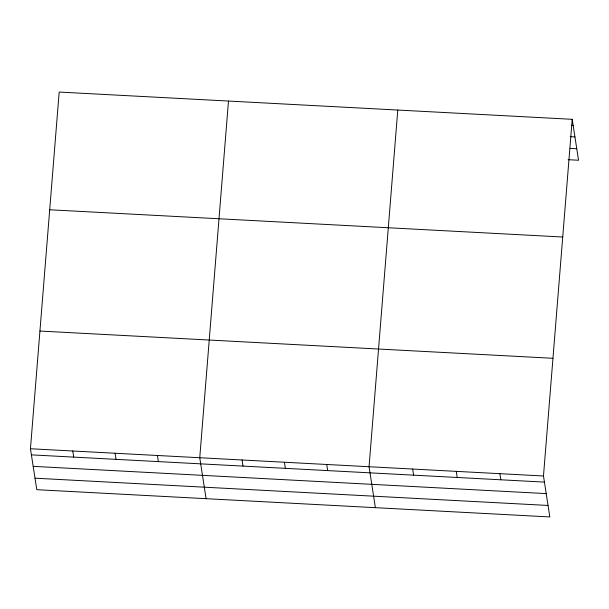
<?xml version="1.0" encoding="UTF-8"?>
<svg xmlns="http://www.w3.org/2000/svg" width="609" height="609" viewBox="0 0 609 609"><rect width="100%" height="100%" fill="white"/><g stroke="black" fill="none" stroke-linecap="round" stroke-linejoin="round"><path stroke-width="0.91" d="M572.209 119.311L543.479 475.994L549.82 516.942L36.791 489.689L30.45 448.749L59.18 92.058L572.209 119.311L578.55 160.251L568.121 159.695M228.482 101.056L199.752 457.74L206.086 498.68M397.784 110.046L369.054 466.73L375.388 507.678M571.265 125.325L573.16 125.424M570.199 136.667L574.934 136.918M570.138 148.406L576.769 148.756M49.702 209.77L562.731 237.015M39.928 331.045L552.964 358.29M30.45 448.749L543.479 475.994M31.394 454.862L544.431 482.107M33.175 466.357L546.204 493.602M35.01 478.194L548.039 505.447M499.875 473.68L500.819 479.793M456.263 471.366L457.214 477.479M412.658 469.052L413.602 475.165M326.728 464.484L327.672 470.597M284.403 462.239L285.347 468.351M242.077 459.985L243.021 466.098M157.427 455.494L158.37 461.607M115.101 453.248L116.045 459.361M72.775 450.995L73.719 457.108"/></g></svg>
